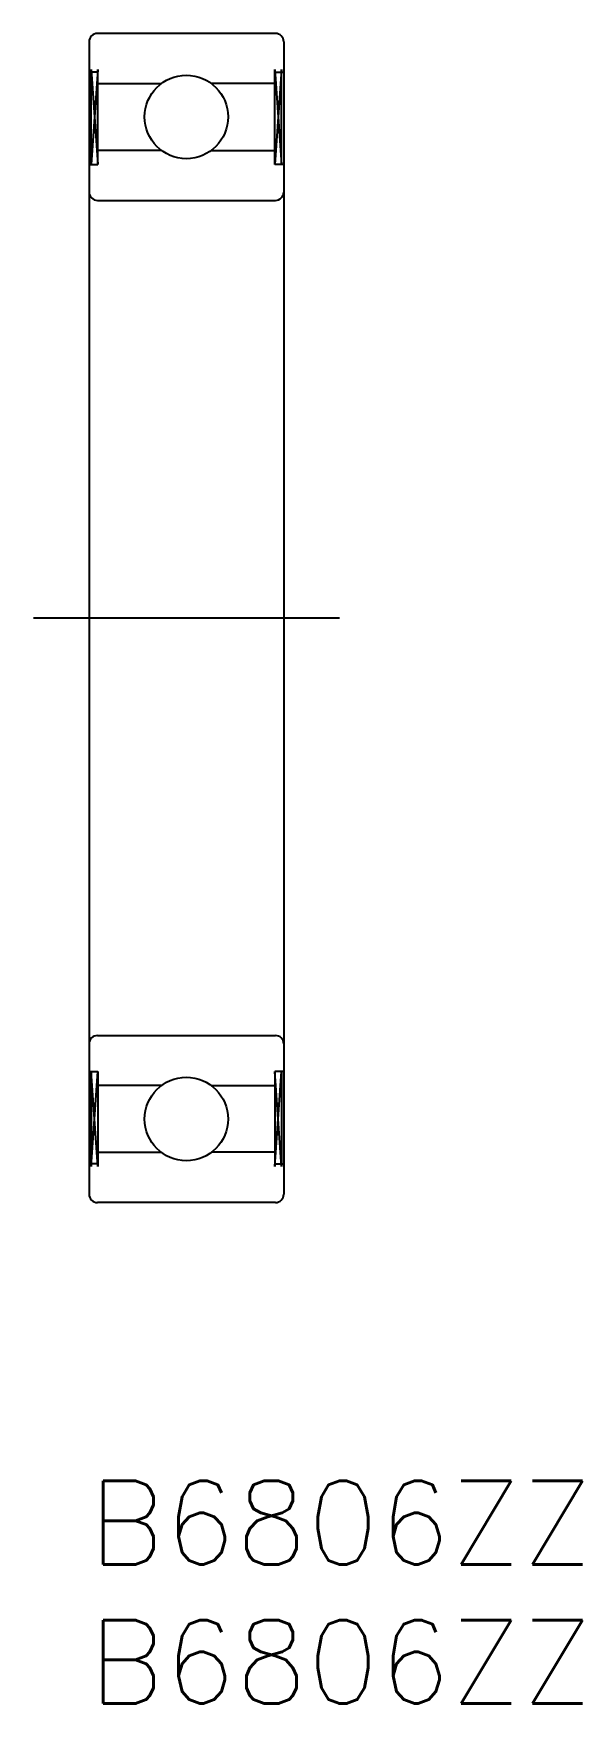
# Model space of a CAD drawing. Extents: x -2 to 17.7, y -8 to 52.
import ezdxf

# ---------------------------------------------------------------- set-up
doc = ezdxf.new("R2010")
doc.units = 0
doc.header["$LTSCALE"] = 0.5
doc.linetypes.add('CENTER', pattern=[50.8, 31.75, -6.35, 6.35, -6.35])
for name, color, linetype in [('MSM_CENTER', 1, 'CENTER'), ('MSM_CONTINUOUS', 7, 'CONTINUOUS'), ('MSM_NARROW', 5, 'CONTINUOUS'), ('MSM_PART_NUMBER', 7, 'CONTINUOUS')]:
    doc.layers.add(name, color=color, linetype=linetype)
doc.styles.get("Standard").update_dxf_attribs({"font": 'txt.shx', "height": 3, "bigfont": 'bigfont.shx'})

# ---------------------------------------------------------------- blocks, each defined once
blk = doc.blocks.new('*U2')
at = {"layer": 'MSM_PART_NUMBER'}
blk.add_text('B6806ZZ', height=3, dxfattribs=at).set_placement((0, -3))
blk = doc.blocks.new('*U3')
at = {"layer": 'MSM_PART_NUMBER'}
blk.add_text('B6806ZZ', height=3, dxfattribs=at).set_placement((0, -8))

msp = doc.modelspace()

# ---------------------------------------------------------------- linework, layer by layer
at = {"layer": 'MSM_CENTER'}
msp.add_line((-2, 31), (9, 31), dxfattribs=at)
at = {"layer": 'MSM_CONTINUOUS'}
for p, q in [((0, 51.7), (0, 10.3)), ((6.7, 52), (0.3, 52)), ((7, 51.7), (7, 10.3)), ((0.322, 50.61), (0, 50.61)), ((0.08, 47.295), (0.08, 50.705)), ((0.322, 47.295), (0.322, 50.705)), ((6.678, 47.295), (6.678, 50.705)), ((6.678, 50.61), (7, 50.61)), ((6.919, 47.295), (6.919, 50.705)), ((0.322, 50.195), (2.593, 50.195)), ((6.678, 50.195), (4.407, 50.195)), ((2.607, 47.795), (0.322, 47.795)), ((4.393, 47.795), (6.678, 47.795)), ((0, 47.295), (0.322, 47.295)), ((7, 47.295), (6.678, 47.295)), ((0.3, 46), (6.7, 46)), ((0.3, 16), (6.7, 16)), ((0, 14.705), (0.322, 14.705)), ((0.08, 14.705), (0.08, 11.295)), ((0.322, 14.705), (0.322, 11.295)), ((6.678, 14.705), (6.678, 11.295)), ((7, 14.705), (6.678, 14.705)), ((6.919, 14.705), (6.919, 11.295)), ((2.607, 14.205), (0.322, 14.205)), ((4.393, 14.205), (6.678, 14.205)), ((0.322, 11.805), (2.593, 11.805)), ((6.678, 11.805), (4.407, 11.805)), ((0.322, 11.39), (0, 11.39)), ((6.678, 11.39), (7, 11.39)), ((6.7, 10), (0.3, 10))]:
    msp.add_line(p, q, dxfattribs=at)
for centre in [(3.5, 49), (3.5, 13)]:
    msp.add_circle(centre, 1.5, dxfattribs=at)
for centre, start, end in [((0.3, 51.7), 90, 180), ((6.7, 51.7), 0, 90), ((0.3, 46.3), 180, 270), ((6.7, 46.3), 270, 0), ((0.3, 15.7), 90, 180), ((6.7, 15.7), 0, 90), ((0.3, 10.3), 180, 270), ((6.7, 10.3), 270, 0)]:
    msp.add_arc(centre, 0.3, start, end, dxfattribs=at)
at = {"layer": 'MSM_NARROW'}
for p, q in [((0.08, 50.705), (0.322, 47.295)), ((0.322, 50.705), (0.08, 47.295)), ((6.919, 50.705), (6.678, 47.295)), ((6.678, 50.705), (6.919, 47.295)), ((0.08, 11.295), (0.322, 14.705)), ((0.322, 11.295), (0.08, 14.705)), ((6.919, 11.295), (6.678, 14.705)), ((6.678, 11.295), (6.919, 14.705))]:
    msp.add_line(p, q, dxfattribs=at)

# ---------------------------------------------------------------- block references
at = {"layer": 'MSM_CONTINUOUS'}
for name in ['*U2', '*U3']:
    msp.add_blockref(name, (0, 0), dxfattribs=at)

doc.saveas('drawing.dxf')
